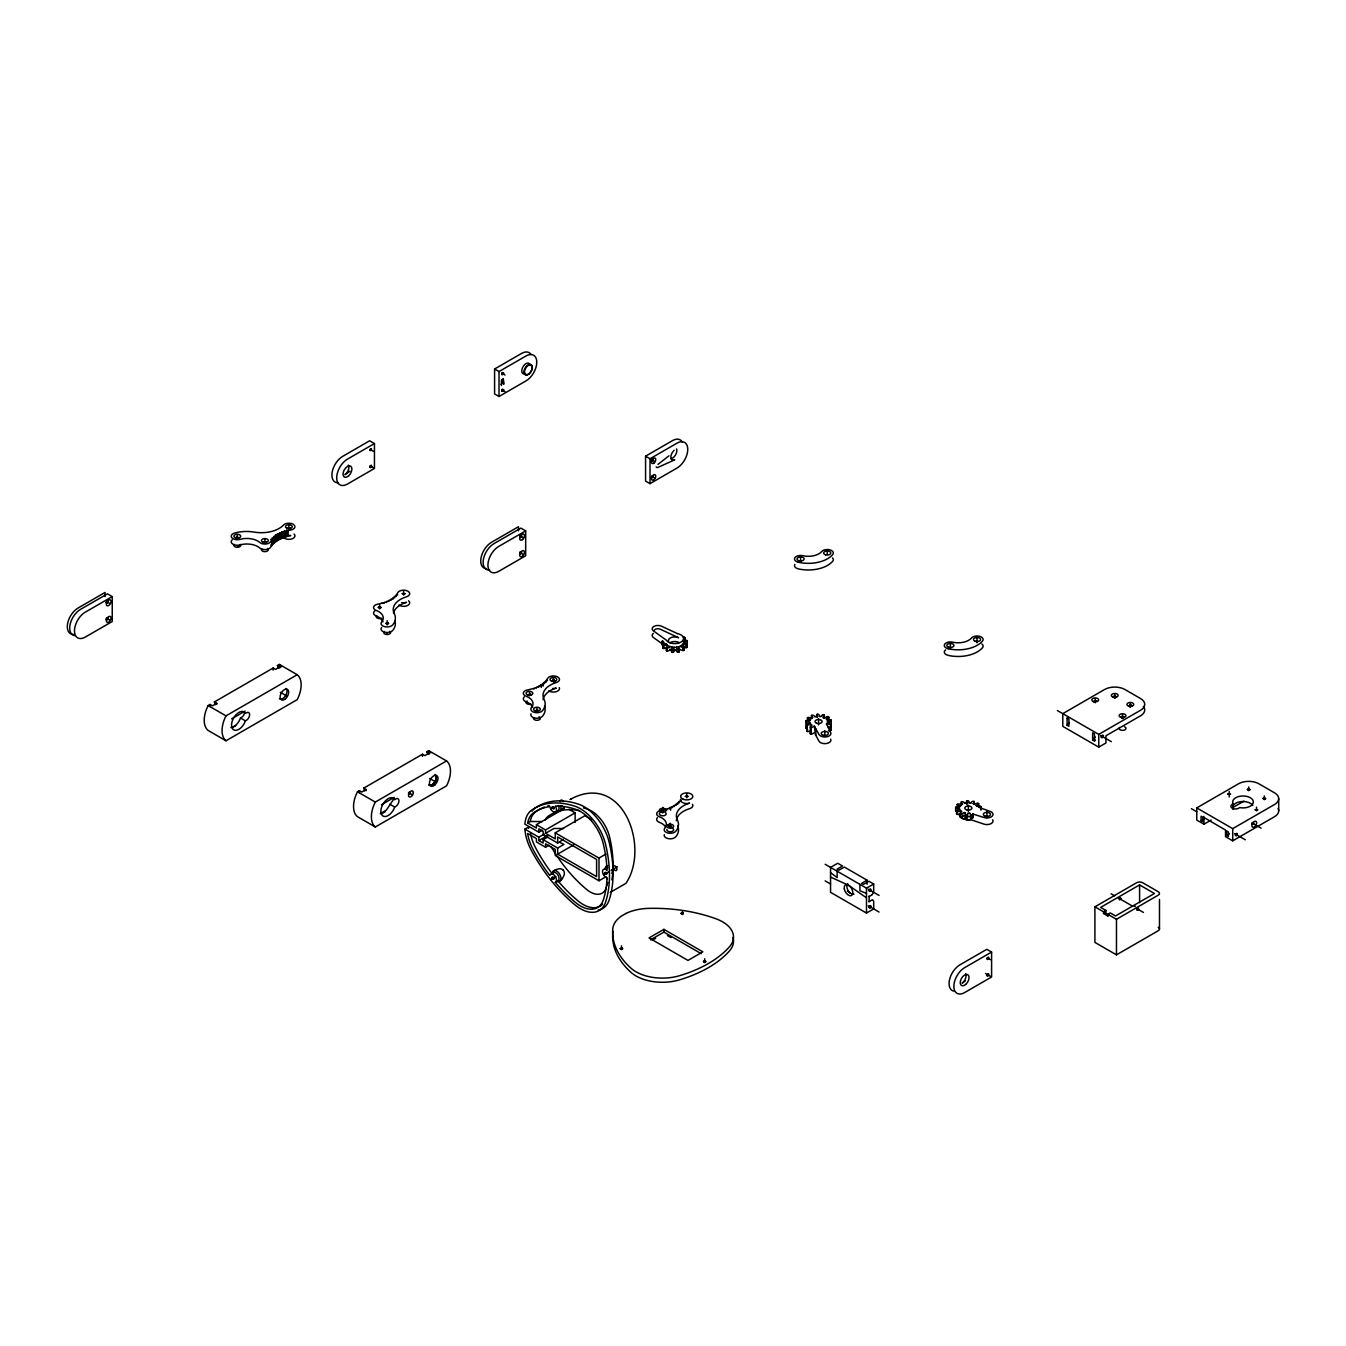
<?xml version="1.0" encoding="UTF-8"?>
<svg xmlns="http://www.w3.org/2000/svg" width="1346" height="1346" viewBox="0 0 1346 1346"><rect width="100%" height="100%" fill="white"/><g stroke="black" fill="none" stroke-linecap="round" stroke-linejoin="round"><path stroke-width="1.5" d="M284.275 531.334L284.275 531.788A31.799 18.356 0 0 0 283.266 532.158L281.836 531.788L281.97 532.696A31.799 18.356 0 0 0 281.011 533.117L279.531 532.797L279.531 538.333L281.011 538.652A31.799 18.356 0 0 1 281.97 538.215L281.836 537.323L283.266 537.693A31.799 18.356 0 0 1 284.275 537.323L284.275 536.869M387.143 624.864L387.143 620.674M501.419 384.805L501.419 384.754A3.567 2.053 60 0 1 501.082 384.249M501.419 379.993L501.419 385.478M613.053 871.518L613.053 866.841M662.77 811.672L662.77 807.482L662.77 812.967M670.258 827.588L670.258 823.399L670.258 827.05M1067.109 718.074L1068.909 719.101L1068.909 726.302L1067.109 725.258L1067.109 718.074L1068.337 717.368M816.551 715.399L816.786 716.425M535.439 710.537L538.333 710.335M814.969 716.745L814.162 715.836A5.064 2.928 0 0 0 812.732 715.214L812.446 715.113A12.703 7.336 0 0 0 811.537 715.433L811.52 715.635A5.064 2.928 0 0 0 811.823 716.661L812.866 717.485A8.9 5.132 0 0 0 811.739 718.242M964.762 803.226L964.073 802.384A5.064 2.928 0 0 0 962.525 801.694L962.239 801.593A12.703 7.336 0 0 0 961.33 801.93L961.33 802.115A5.064 2.928 0 0 0 961.616 803.141L962.659 803.966A8.9 5.132 0 0 0 961.549 804.74M551.894 681.026C551.254 682.742 553.643 678.216 554.939 680.958M1094.012 701.956L1094.483 700.643L1096.67 701.131M1122.093 718.041L1124.061 717.098L1121.958 718.007L1121.47 716.577L1123.994 716.913M290.265 527.851L287.354 528.12L290.029 528.793M674.279 647.325L674.11 648.335A4.56 2.625 0 0 1 673.555 648.923A6.629 3.836 0 0 1 672.933 649.361A12.703 7.336 0 0 1 671.873 649.243A6.629 3.836 0 0 1 671.57 648.705A4.56 2.625 0 0 1 671.418 648.049L671.873 647.056M674.279 650.37L674.161 651.296A4.56 2.625 0 0 1 673.555 651.969A6.629 3.836 0 0 1 672.933 652.406A12.703 7.336 0 0 1 671.873 652.288A6.629 3.836 0 0 1 671.57 651.75A4.56 2.625 0 0 1 671.418 651.094L671.873 650.101M967.942 813.27L967.757 814.28A4.862 2.81 0 0 1 967.219 814.868A6.629 3.836 0 0 1 966.596 815.306A12.703 7.336 0 0 1 965.536 815.188A6.629 3.836 0 0 1 965.217 814.65A4.862 2.81 0 0 1 965.065 813.994L965.536 813.001M967.942 816.315L967.824 817.241A4.862 2.81 0 0 1 967.219 817.914A6.629 3.836 0 0 1 966.596 818.351A12.703 7.336 0 0 1 965.536 818.233A6.629 3.836 0 0 1 965.217 817.695A4.862 2.81 0 0 1 965.065 817.039L965.536 816.046M266.272 542.438L263.395 541.866L266.39 541.782M287.388 528.069L289.962 528.827M622.357 948.021L620.153 948.779L622.828 948.711M681.059 913.513L683.078 914.119L681.059 913.379L683.28 912.84M706.061 961.566L703.941 960.842L704.85 960.724M602.554 904.159A33.902 19.567 60 0 1 577.989 900.878A112.458 64.928 60 0 1 557.883 880.822A4.745 2.742 60 0 0 557.395 874.227A4.745 2.742 60 0 0 552.415 874.025L552.886 871.501A12.097 11.761 -80.3 0 1 555.292 869.836L559.179 868.725A6.848 6.646 -72.9 0 1 560.609 868.809L561.332 868.978A4.728 4.593 -70 0 1 562.897 869.853M819.243 716.341L819.277 715.315A5.064 2.928 0 0 0 818.503 714.373L818.334 714.221A12.703 7.336 0 0 0 817.258 714.255L817.106 714.423A5.064 2.928 0 0 0 816.534 715.399M969.036 802.822L969.07 801.795A5.064 2.928 0 0 0 968.296 800.853L968.127 800.702A12.703 7.336 0 0 0 967.051 800.735L966.899 800.904M284.275 536.415L285.638 536.869A31.799 18.356 0 0 1 286.698 536.549L286.833 530.122L288.128 530.644A31.799 18.356 0 0 1 290.786 530.038A6.107 3.516 0 0 0 293.512 524.435A6.107 3.516 0 0 0 283.468 525.058A25.002 14.436 0 0 1 254.276 532.107A27.122 15.647 0 0 0 234.641 533.05A6.107 3.516 0 0 0 231.849 537.761A6.107 3.516 0 0 0 240.009 539.376A15.546 8.985 0 0 1 259.812 542.488A6.107 3.516 0 0 0 265.7 544.036A6.107 3.516 0 0 0 270.681 541.647A31.799 18.356 0 0 1 271.707 540.116L270.798 539.376L272.363 539.292A31.799 18.356 0 0 1 272.918 538.686L272.128 537.895L273.709 537.895A31.799 18.356 0 0 1 274.348 537.306L273.692 536.482L275.257 536.566A31.799 18.356 0 0 1 275.997 536.011L275.442 535.153L277.007 535.321A31.799 18.356 0 0 1 277.814 534.799L277.411 533.925L278.925 534.16A31.799 18.356 0 0 1 279.817 533.689L279.531 532.797M286.698 536.549L286.833 530.122M530.963 695.007L528.002 694.738L531.014 694.553M393.991 798.7L386.369 810.09L380.195 813.691M813.994 732.712L813.001 733.57A4.862 2.81 0 0 1 812.059 733.94A6.629 3.836 0 0 1 811.15 734.159A12.703 7.336 0 0 1 810.309 733.772L810.342 733.587A5.064 2.928 0 0 1 810.847 732.594L810.931 732.51M959.58 813.808L959.681 815.811A8.749 5.048 0 0 0 960.018 816.45L961.397 817.88A9.271 5.35 0 0 0 961.784 818.149L961.852 818.183M1203.812 816.366L1203.93 817.476L1225.533 830.045L1225.533 836.674L1232.717 840.829L1274.477 816.719A14.402 8.312 0 0 0 1278.077 808.424M263.412 541.866L266.357 541.715M959.664 813.59L959.597 813.792A8.9 5.132 0 0 0 970.651 819.647L983.842 824.089A6.107 3.516 0 0 0 990.841 823.735A6.107 3.516 0 0 0 992.625 819.798M235.903 537.458L238.881 537.71L235.954 537.39M287.388 528.053L290.198 527.783M967.337 819.781L970.651 819.647L970.651 816.046A8.9 5.132 0 0 1 969.658 816.164L970.247 817.241A4.862 2.81 0 0 0 970.92 817.779A6.629 3.836 0 0 0 971.627 818.166A12.703 7.336 0 0 0 972.653 817.981L972.721 814.801A6.293 3.634 0 0 0 972.855 814.347A5.451 3.146 0 0 0 972.889 814.044L983.842 817.443A6.107 3.516 0 0 0 992.17 816.198A6.107 3.516 0 0 0 990.067 811.386L979.585 807.583A5.771 3.331 0 0 0 980.763 807.112L980.948 807.028A12.703 7.336 0 0 0 980.746 806.405A6.629 3.836 0 0 0 979.821 806.22A4.862 2.81 0 0 0 978.677 806.136L976.96 806.405M972.653 817.981L972.721 817.846A6.293 3.634 0 0 0 972.855 817.392A5.451 3.146 0 0 0 972.889 817.089L972.855 813.741M824.627 717.805A8.9 5.132 0 0 0 823.416 717.25L824.223 716.223M821.127 716.526L821.716 715.567A4.862 2.81 0 0 1 822.49 715.079A6.629 3.836 0 0 1 823.281 714.743A12.703 7.336 0 0 1 824.257 714.995L824.307 715.18A5.064 2.928 0 0 1 824.223 716.223L824.173 716.308M970.92 803.024L971.526 802.048A4.862 2.81 0 0 1 972.3 801.56A6.629 3.836 0 0 1 973.074 801.223A12.703 7.336 0 0 1 974.067 801.476L974.1 801.661A5.064 2.928 0 0 1 974.016 802.704L973.158 803.596M657.992 464.37L668.945 455.823M684.357 637.331A12.703 7.336 0 0 1 685.03 637.819L684.643 638.341A4.56 2.625 0 0 1 684.004 638.879L683.633 639.081M685.03 637.819L684.643 641.386M826.394 718.915L827.756 718.411A5.064 2.928 0 0 0 828.766 717.452L828.884 717.267A12.703 7.336 0 0 0 828.227 716.779M974.672 804.285L975.968 803.596A4.862 2.81 0 0 1 977.045 803.36A6.629 3.836 0 0 1 978.02 803.276A12.703 7.336 0 0 1 978.677 803.764L978.576 803.932A5.064 2.928 0 0 1 977.667 804.841L976.187 805.396M978.576 806.977L978.677 803.764M520.212 535.54C522.887 533.453 521.171 539.998 520.38 535.355M520.212 552.146L521.592 552.129L520.566 554.03L521.592 552.129L520.263 552.079M1252.403 822.675C1254.522 822.288 1254.068 824.358 1252.47 822.591M1067.109 725.258L1069.313 722.886M1095.358 740.048L1094.433 741.04L1092.632 739.997L1095.392 737.019M966.899 803.949L967.051 800.735M503.269 378.916L503.69 384.148L503.269 378.916A3.567 2.053 60 0 0 503.202 383.711M670.123 646.602L669.147 647.46A4.56 2.625 0 0 1 668.188 647.83L667.28 648.049A12.703 7.336 0 0 1 666.438 647.678A6.629 3.836 0 0 1 666.59 647.106A4.56 2.625 0 0 1 666.993 646.484L668.188 645.727A8.9 5.132 0 0 0 670.358 646.568M670.123 649.647L669.265 650.438A4.56 2.625 0 0 1 668.188 650.875L667.28 651.094A12.703 7.336 0 0 1 666.438 650.724L666.438 647.678M813.994 726.066L813.135 726.857A5.064 2.928 0 0 1 811.453 727.446L811.15 727.513A12.703 7.336 0 0 1 810.309 727.126A6.629 3.836 0 0 1 810.46 726.571A4.862 2.81 0 0 1 810.847 725.948L812.059 725.191A8.9 5.132 0 0 1 811.1 724.35M963.786 812.563L962.811 813.405A5.064 2.928 0 0 1 961.246 813.926L960.943 813.994A12.703 7.336 0 0 1 960.102 813.623A6.629 3.836 0 0 1 960.253 813.051A4.862 2.81 0 0 1 960.64 812.429L961.852 811.688A8.9 5.132 0 0 1 960.909 810.847M963.786 815.592L962.811 816.45A5.064 2.928 0 0 1 961.246 816.972L960.943 817.039A12.703 7.336 0 0 1 960.102 816.669L960.102 813.623M810.881 730.962L809.316 731.467A4.862 2.81 0 0 1 808.189 731.534A6.629 3.836 0 0 1 807.196 731.484A12.703 7.336 0 0 1 806.759 730.928L806.944 730.76A5.064 2.928 0 0 1 807.802 730.188M1134.442 906.464L1135.385 906.228M552.197 680.42L554.468 680.319M667.465 825.064L668.339 824.56A3.382 1.952 0 0 1 673.589 825.771A3.382 1.952 0 0 1 669.585 828.093A3.382 1.952 0 0 1 667.465 825.064L668.339 824.56M530.761 695.226L528.557 695.512M349.926 471.167L344.963 474.667A6.276 3.617 -60 0 0 348.311 465.06M965.435 980.864L962.121 983.186A6.276 3.617 -60 0 0 965.604 973.781M681.379 912.941L682.759 912.689M571.007 798.969C623.047 771.409 650.101 847.526 625.974 883.312L610.293 892.364M569.997 799.574L571.343 798.767M824.879 717.805L826.175 717.098A4.862 2.81 0 0 1 827.252 716.88M494.588 369.006L499.013 371.563L525.983 356A15.26 8.799 -60 0 1 536.768 362.225A15.26 8.799 -60 0 1 525.983 380.901L499.013 396.481L494.588 393.924L494.588 369.006L521.541 353.443A15.26 8.799 -60 0 1 528.019 352.198L528.372 352.316A15.26 8.799 -60 0 1 531.098 354.587M374.44 443.557L347.487 459.121A15.26 8.799 -60 0 0 336.702 477.813A15.26 8.799 -60 0 0 347.487 484.038L374.44 468.458L374.44 443.557L369.645 440.781L342.692 456.361A15.26 8.799 -60 0 0 332.126 472.412A15.26 8.799 -60 0 0 338.452 482.709M112.24 596.598L85.269 612.161A15.26 8.799 -60 0 0 74.484 630.853A15.26 8.799 -60 0 0 85.269 637.079L112.24 621.515L112.24 596.598L107.444 593.838L80.474 609.402A15.26 8.799 -60 0 0 70.127 624.376A15.26 8.799 -60 0 0 74.72 635.699M278.656 668.289L277.461 665.53L279.379 664.419L297.23 674.733A23.723 13.696 -60 0 1 297.23 699.634L225.993 740.771L208.142 730.457A23.723 13.696 -60 0 1 208.142 705.556L210.06 704.446L212.449 705.826L216.773 703.335L216.773 704.379M215.562 704.715L214.367 701.956L273.154 668.02L275.543 669.399L279.867 666.909L279.867 667.952M645.575 456.176L650.017 458.75L676.971 443.171A15.26 8.799 -60 0 1 687.756 449.396A15.26 8.799 -60 0 1 676.971 468.088L650.017 483.651L645.575 481.094L645.575 456.176L672.546 440.613A15.26 8.799 -60 0 1 681.413 440.865M525.68 530.879L498.71 546.442A15.26 8.799 -60 0 0 487.925 565.118A15.26 8.799 -60 0 0 498.71 571.343L525.68 555.78L525.68 530.879L520.885 528.103L493.915 543.666A15.26 8.799 -60 0 0 483.618 558.371A15.26 8.799 -60 0 0 487.79 569.913M208.142 705.556L225.993 715.853L297.23 674.733M231.579 718.865L245.123 711.041M245.409 713.38L246.402 712.808A4.576 2.642 -60 0 1 249.633 714.676A4.576 2.642 -60 0 1 246.402 720.278L245.409 720.85A10.331 5.973 -60 0 1 234.271 730.121A10.331 5.973 -60 0 1 234.271 716.947A10.331 5.973 -60 0 1 245.409 713.38L242.129 711.479M230.889 727.496A10.331 5.973 -60 0 0 240.497 718.007L241.489 717.435A4.576 2.642 -60 0 0 244.619 712.825M232.656 727.378L235.735 725.595M427.978 754.5L426.783 751.741L428.701 750.631L446.552 760.944A23.723 13.696 -60 0 1 446.552 785.845L375.315 826.982L357.464 816.669A23.723 13.696 -60 0 1 357.464 791.768L359.382 790.657L361.771 792.037L366.078 789.547L366.078 790.59M364.884 790.926L363.689 788.167L422.459 754.231L424.865 755.611L429.172 753.121L429.172 754.164M357.464 791.768L375.315 802.065L446.552 760.944M381.456 804.757L394.243 797.37M394.715 799.574L395.707 799.002A4.576 2.642 -60 0 1 398.954 800.87A4.576 2.642 -60 0 1 395.707 806.473L394.715 807.062A10.331 5.973 -60 0 1 383.593 816.332A10.331 5.973 -60 0 1 383.593 803.158A10.331 5.973 -60 0 1 394.715 799.574L391.45 797.69M381.978 813.59L385.04 811.806M550.716 809.148L554.081 807.213M562.561 809.585L536.431 824.661L536.431 828.059L527.649 822.978L530.24 821.481A33.902 19.567 60 0 1 536.045 811.47A112.458 64.928 60 0 1 544.507 807.062M542.354 830.179L538.837 832.198L524.89 824.156A37.284 21.519 60 0 1 531.67 810.09A115.84 66.879 60 0 1 574.877 806.22A37.284 21.519 60 0 1 605.582 844.43A115.84 66.879 60 0 1 605.582 902.056A37.284 21.519 60 0 1 574.877 904.798A115.84 66.879 60 0 1 531.67 851.025A37.284 21.519 60 0 1 524.89 829.136L528.49 827.067A37.284 21.519 60 0 0 528.608 828.379M536.431 824.661L545.551 829.927L575.146 812.833L575.146 822.44M524.89 829.136L538.837 837.195L544.12 834.133M545.551 829.927L545.551 833.309L553.929 828.463L563.638 828.547M538.837 837.195L538.837 840.577L547.637 835.496M538.837 840.577L543.145 843.067L543.145 839.685L547.872 836.96M545.551 833.309L555.242 838.911L555.242 832.821L584.854 815.743L591.853 819.781M527.649 822.978A33.902 19.567 60 0 1 533.437 812.967A112.458 64.928 60 0 1 549.824 806.557A4.745 2.742 60 0 0 554.804 812.092A4.745 2.742 60 0 0 555.292 806.069A112.458 64.928 60 0 1 575.381 809.215A33.902 19.567 60 0 1 603.311 843.959A112.458 64.928 60 0 1 607.029 870.425A4.745 2.742 60 0 0 602.537 871.468A4.745 2.742 60 0 0 607.029 877.71A112.458 64.928 60 0 1 603.311 899.885A33.902 19.567 60 0 1 575.381 902.375A112.458 64.928 60 0 1 555.292 882.337A4.745 2.742 60 0 0 554.804 875.741A4.745 2.742 60 0 0 549.824 875.523A112.458 64.928 60 0 1 533.437 850.201A33.902 19.567 60 0 1 527.649 833.494L536.431 838.575L536.431 841.957L545.551 847.223L549.033 845.204M538.837 832.198L538.837 828.816L543.145 831.306L543.145 834.705L557.648 843.067L563.335 839.433M543.145 839.685L557.648 848.047L563.94 844.413L559.869 842.411M557.648 848.047L557.648 854.138L573.968 844.716M550.716 879.51L555.763 876.599M555.292 882.337L560.357 880.806A12.097 11.576 -70.9 0 0 562.392 878.669L564.176 874.934A6.848 6.612 -71.5 0 0 564.361 873.47L564.327 872.713A4.728 4.576 -70.4 0 0 563.789 870.963L562.897 869.853M555.242 832.821L598.987 858.075L605.952 854.054M603.496 874.799L608.527 871.888M611.151 870.374L617.393 866.774M545.551 847.223L545.551 843.824L555.242 849.427L555.242 855.518L598.987 880.772L605.952 876.751M663.898 929.346L649.041 937.926L687.991 960.421L702.848 951.841L663.898 929.346L663.898 932.122L701.232 953.675M650.539 939.845L663.898 932.122M652.356 940.181L655.653 938.28M1057.401 710.553L1098.757 734.394L1140.516 710.284A14.402 8.312 0 0 0 1140.516 698.524L1124.936 689.522A14.402 8.312 0 0 0 1104.561 689.522L1062.802 713.632L1062.802 726.369L1098.757 747.131L1105.941 742.975L1105.941 735.774L1140.516 715.82A14.402 8.312 0 0 0 1143.36 706.381M867.093 884.255L867.093 880.2L861.575 883.38L863.375 884.423L868.893 881.243L873.689 884.002L873.689 891.086A3.718 2.137 -60 0 1 873.403 892.465A3.752 2.17 -60 0 1 872.831 893.677A3.718 2.137 -60 0 1 872.208 894.535M825.148 864.283L866.488 888.158L873.689 884.002M868.776 901.618A3.567 2.053 60 0 0 869.129 901.635L869.129 896.537L871.4 895.208A3.315 1.901 -60 0 0 872.006 894.72M869.129 901.635L871.4 900.339A3.315 1.901 -60 0 1 872.006 900.121M867.093 880.2L844.329 867.06L838.81 870.239L837.01 869.196L842.529 866.016L837.734 863.24L830.549 867.396L830.549 892.314L866.488 913.059L873.689 908.92L873.689 901.82A3.718 2.137 -60 0 0 873.403 900.777A3.752 2.17 -60 0 0 872.831 900.222A3.718 2.137 -60 0 0 872.208 900.087M1196.762 807.903L1238.522 783.793A14.402 8.312 0 0 1 1258.897 783.793L1274.477 792.777A14.402 8.312 0 0 1 1274.477 804.538L1232.717 828.648L1196.762 807.903L1196.762 820.067L1203.963 824.223L1211.215 820.034M1201.086 820.623L1202.87 821.666L1202.87 817.241L1201.086 816.198L1201.086 820.623L1203.829 819.041M1233.222 803.865L1232.229 804.437A4.576 2.642 0 0 0 1232.229 808.189A4.576 2.642 0 0 0 1238.707 808.189L1239.7 807.6A10.331 5.973 0 0 0 1253.294 802.603A10.331 5.973 0 0 0 1241.887 796.024A10.331 5.973 0 0 0 1233.222 803.865L1233.222 809.4A10.331 5.973 0 0 1 1239.616 801.846A10.331 5.973 0 0 1 1252.756 805.48M1233.003 807.449L1243.906 801.156M991.598 952.076L964.645 967.656A15.26 8.799 -60 0 0 953.86 986.332A15.26 8.799 -60 0 0 964.645 992.557L991.598 976.994L991.598 952.076L986.803 949.317L959.849 964.88A15.26 8.799 -60 0 0 949.553 979.585A15.26 8.799 -60 0 0 953.725 991.127M1094.904 906.834L1136.663 882.724A4.24 2.44 0 0 1 1142.653 882.724L1158.233 891.725A4.24 2.44 0 0 1 1158.233 895.174L1116.473 919.284L1107.842 914.304L1107.842 915.97L1108.919 915.347L1104.595 912.857L1103.535 913.48L1103.535 911.814L1094.904 906.834L1094.904 942.402L1116.473 954.852L1158.233 930.742A4.24 2.44 0 0 0 1158.233 927.276M1107.842 914.304L1110.231 912.925L1115.514 915.97L1154.447 893.492L1139.591 884.911L1100.641 907.389L1105.924 910.434L1105.924 914.388M1226.61 835.361L1228.41 836.404L1228.41 831.979L1226.61 830.936L1226.61 835.361L1229.369 833.78M1103.535 911.814L1105.924 910.434M827.167 719.925L828.884 719.656A4.862 2.81 0 0 1 830.028 719.74A6.629 3.836 0 0 1 830.953 719.925A12.703 7.336 0 0 1 831.155 720.531L830.903 727.311A5.064 2.928 0 0 1 829.826 727.732M265.936 542.707L263.951 542.758M622.424 949.182L620.136 948.543M705.489 962.138L703.739 962.037L705.254 962.205M679.074 649.613L681.328 650.084A4.56 2.625 0 0 0 682.355 650.387A6.629 3.836 0 0 0 683.297 650.539A12.703 7.336 0 0 0 684.054 650.101L684.054 647.056A6.629 3.836 0 0 0 683.785 646.517A4.56 2.625 0 0 0 683.263 645.912L681.917 645.256M238.091 538.501C240.816 537.39 233.952 539.208 238.04 538.518M554.148 681.732L554.905 681.11L554.014 681.749M667.01 644.869L665.462 645.357A4.56 2.625 0 0 1 664.318 645.424L663.342 645.39A12.703 7.336 0 0 1 662.888 644.818A6.629 3.836 0 0 1 663.477 644.364A4.56 2.625 0 0 1 664.335 643.91L666.22 643.657A8.9 5.132 0 0 0 667.246 644.902M667.01 647.914L665.462 648.402A4.56 2.625 0 0 1 664.318 648.469L663.342 648.436A12.703 7.336 0 0 1 662.888 647.863L662.888 644.818M810.881 724.333L809.316 724.821A5.064 2.928 0 0 1 807.533 724.855L807.196 724.838A12.703 7.336 0 0 1 806.759 724.283A6.629 3.836 0 0 1 807.348 723.828A4.862 2.81 0 0 1 808.189 723.374L809.871 723.038M960.674 810.814L959.109 811.302A5.064 2.928 0 0 1 957.326 811.335L956.989 811.335A12.703 7.336 0 0 1 956.552 810.763A6.629 3.836 0 0 1 957.141 810.309A4.862 2.81 0 0 1 957.999 809.855L959.664 809.518M960.674 813.859L959.109 814.347A5.064 2.928 0 0 1 957.326 814.38L956.989 814.38A12.703 7.336 0 0 1 956.552 813.808L956.552 810.763M662.047 641.335L662.215 641.285A6.208 3.584 0 0 1 662.72 641.15L664.049 642.53A4.56 2.625 0 0 1 662.821 642.261L661.98 641.958A12.703 7.336 0 0 1 662.047 641.335L662.821 645.306M809.518 721.944L807.751 721.961A5.064 2.928 0 0 1 806.136 721.523L805.85 721.422A12.703 7.336 0 0 1 805.918 720.8L806.204 720.716A5.064 2.928 0 0 1 807.92 720.379L809.669 720.531M959.311 808.424L957.544 808.441A5.064 2.928 0 0 1 955.929 808.004L955.643 807.903A12.703 7.336 0 0 1 955.71 807.28L955.997 807.196A5.064 2.928 0 0 1 957.713 806.86L959.462 807.011M955.997 810.242L955.71 810.326A12.703 7.336 0 0 0 955.643 810.948L955.912 811.049A5.064 2.928 0 0 0 957.544 811.503L957.713 811.52M286.833 535.641L290.786 535.573L287.724 535.691A4.576 2.642 0 0 1 286.917 535.573L286.715 535.54A6.107 3.516 0 0 1 285.958 535.338M1114.505 696.05L1113.596 696.353L1116.271 696.824M1130.068 705.052C1127.696 704.9 1134.796 705.977 1130.236 705.035M685.518 641.756L683.751 641.857M683.314 640.46L685.013 640.191A4.56 2.625 0 0 1 686.157 640.292A6.629 3.836 0 0 1 687.083 640.46A12.703 7.336 0 0 1 687.284 641.066L687.284 644.111A6.629 3.836 0 0 1 686.527 644.482A4.56 2.625 0 0 1 685.821 644.717M830.953 719.925L830.852 730.087A12.703 7.336 0 0 1 830.532 730.676L830.213 730.727A5.064 2.928 0 0 1 828.413 730.794M529.567 695.68L529.516 691.962M676.365 650.185L673.69 650.236M237.451 538.619L237.35 534.934M1129.883 706.751L1131.784 706.179L1129.395 706.616M1095.038 700.559L1095.947 700.643M1122.362 716.324L1123.271 716.425M271.589 544.861L272.363 544.827A31.799 18.356 0 0 1 272.918 544.221L272.918 538.686M675.423 650.253L675.625 650.236A8.9 5.132 0 0 1 674.464 650.269M1114.303 697.75L1115.733 697.581L1113.815 697.615M1130.337 706.785L1130.337 703.1M827.622 721.321L829.372 721.204A4.862 2.81 0 0 0 830.381 720.901A6.629 3.836 0 0 0 831.155 720.531M807.415 721.338L807.415 718.024A12.703 7.336 0 0 1 807.97 717.502L808.307 717.485A5.064 2.928 0 0 1 810.073 717.654L811.503 718.259M272.918 543.431L273.709 543.431A31.799 18.356 0 0 1 274.348 542.842L274.348 537.306M621.364 947.836L622.256 947.971M1114.623 697.817L1114.757 694.115M530.24 821.481L541.967 821.565M1114.825 696.033L1116.019 696.42M273.692 542.017L275.257 542.101A31.799 18.356 0 0 1 275.997 541.546L275.997 536.011M543.044 683.415L544.608 683.499L543.952 682.674A31.799 18.356 0 0 0 544.592 682.086L546.173 682.086L545.382 681.295A31.766 18.339 0 0 0 545.938 680.689L547.502 680.605L546.594 679.865A31.799 18.356 0 0 0 547.62 678.334A6.107 3.516 0 0 1 557.345 676.752A6.107 3.516 0 0 1 556.268 682.557A25.002 14.436 0 0 0 544.053 699.398A27.122 15.647 0 0 1 542.421 710.738A6.107 3.516 0 0 1 534.261 712.354A6.107 3.516 0 0 1 531.451 707.643A15.546 8.985 0 0 0 526.067 696.219A6.107 3.516 0 0 1 523.392 692.82A6.107 3.516 0 0 1 527.514 689.943A31.799 18.356 0 0 0 530.173 689.337L531.603 688.967A31.799 18.356 0 0 0 532.663 688.647L534.042 689.102L534.042 688.193A31.799 18.356 0 0 0 535.052 687.806L536.482 688.193L536.331 687.284A31.799 18.356 0 0 0 537.29 686.864L538.77 687.183L538.501 686.292A31.799 18.356 0 0 0 539.376 685.821L540.907 686.056L540.486 685.181A31.799 18.356 0 0 0 541.294 684.66L542.859 684.828L542.32 683.97A31.799 18.356 0 0 0 543.044 683.415L543.044 686.191M967.303 819.781L961.868 818.2M386.857 633.343L386.605 633.293M683.633 642.951L685.366 643.186A4.56 2.625 0 0 1 686.292 643.573A6.629 3.836 0 0 1 686.982 643.977L686.982 647.022A12.703 7.336 0 0 1 686.662 647.611A6.629 3.836 0 0 1 685.703 647.729A4.56 2.625 0 0 1 684.542 647.729L682.91 647.359M827.504 722.415L829.22 722.651A4.862 2.81 0 0 1 830.162 723.021A6.629 3.836 0 0 1 830.835 723.441A12.703 7.336 0 0 1 830.532 724.03L830.532 730.676M275.442 535.153L275.442 540.688L277.007 540.856A31.799 18.356 0 0 1 277.814 540.335L277.814 534.799M830.667 739.122A6.107 3.516 0 0 1 826.579 743.497A6.107 3.516 0 0 1 818.991 741.175L815.861 735.37L815.743 728.708L818.991 734.529A6.107 3.516 0 0 0 826.579 736.851A6.107 3.516 0 0 0 830.667 732.476L827.689 726.655M815.827 735.353L815.659 735.219A5.805 3.348 0 0 1 815.306 734.445L814.448 726.1L815.306 727.799A5.805 3.348 0 0 0 815.659 728.59L815.743 728.708M277.411 533.925L277.411 539.46L278.925 539.696A31.799 18.356 0 0 1 279.817 539.224L279.817 533.689M672.495 650.118L670.358 649.613M664.941 809.535A31.799 18.356 0 0 0 666.001 809.215L667.364 809.669L667.364 808.761A31.799 18.356 0 0 0 668.373 808.391L669.803 808.778L669.669 807.869A31.799 18.356 0 0 0 670.611 807.449L672.091 807.751L671.822 806.86A31.799 18.356 0 0 0 672.697 806.389L674.228 806.624L673.824 805.749A31.799 18.356 0 0 0 674.632 805.245L676.18 805.396L675.642 804.538A31.799 18.356 0 0 0 676.365 803.983L677.947 804.067L677.274 803.242A31.799 18.356 0 0 0 677.913 802.653L679.494 802.653L678.704 801.88A31.799 18.356 0 0 0 679.259 801.257L680.84 801.173C680.05 798.7 680.639 798.901 681.177 801.476A6.107 3.516 0 0 0 688.058 803.444L689.606 803.125L687.453 803.865A25.002 14.436 0 0 0 677.375 819.966A27.122 15.647 0 0 1 675.742 831.306A6.107 3.516 0 0 1 667.582 832.938A6.107 3.516 0 0 1 664.789 828.211A15.546 8.985 0 0 0 659.405 816.786A6.107 3.516 0 0 1 656.68 813.623A6.107 3.516 0 0 1 660.078 810.696M810.242 719.471L808.66 719.016A5.064 2.928 0 0 1 807.583 718.192L807.415 718.024M960.035 805.968L958.453 805.497A5.064 2.928 0 0 1 957.376 804.672L957.208 804.504A12.703 7.336 0 0 1 957.763 803.983L958.1 803.983A5.064 2.928 0 0 1 959.866 804.151L961.313 804.74M682.91 644.313L684.542 644.684A4.56 2.625 0 0 0 685.703 644.684A6.629 3.836 0 0 0 686.662 644.566A12.703 7.336 0 0 0 686.982 643.977M826.764 723.778L828.413 724.148A4.862 2.81 0 0 0 829.557 724.148A6.629 3.836 0 0 0 830.532 724.03M286.698 531.014A31.799 18.356 0 0 0 285.638 531.334L284.275 530.879L284.275 537.323M501.789 373.179L505.002 375.029M651.599 459.659L654.795 461.51M501.789 389.785L505.002 391.636M651.599 476.265L654.795 478.116M1100.54 735.454L1111.325 741.68M1252.251 823.062L1261.118 828.177M1191.378 808.66L1196.762 811.773M1234.518 833.561L1245.302 839.786M369.982 449.278L373.246 451.162M519.775 535.775L523.039 537.66M369.982 465.884L373.246 467.769M519.775 552.382L523.039 554.249M1111.089 893.761L1114.673 895.83M1118.274 897.917L1132.659 906.211M1136.243 908.298L1143.444 912.437M1103.535 913.48L1107.842 915.97M868.288 889.201L879.073 895.427M987.14 957.814L990.404 959.698M830.549 872.662L837.128 877.575L837.128 871.198M825.148 880.89L830.549 884.002M868.288 905.791L879.073 912.033M985.524 973.478L990.404 976.304M569.072 809.333L575.146 812.833M277.461 665.53L279.867 666.909M426.783 751.741L429.172 753.121M280.305 692.248L286.782 695.983M429.626 778.459L436.104 782.194M557.648 854.138L596.598 876.633L596.598 859.471L557.648 836.976L557.648 843.067M106.351 601.494L109.598 603.378M667.448 935.554L670.981 937.59M106.351 618.1L109.598 619.984M408.511 792.558L411.893 794.51M214.367 701.956L216.773 703.335M363.689 788.167L366.078 789.547M240.497 718.007L245.409 720.85M389.802 804.218L394.715 807.062M866.488 893.408L859.909 890.716L859.909 884.356M530.694 694.183L528.002 694.822M683.061 648.822L683.263 648.957A4.56 2.625 0 0 1 683.785 649.563A6.629 3.836 0 0 1 684.054 650.101M847.374 891.069L850.689 893.391A6.107 3.516 60 0 1 847.189 888.377A6.107 3.516 60 0 1 847.728 883.699M663.107 644.465L653.433 637.533A5.754 3.331 0 0 1 653.399 633.394M680.184 646.265L681.328 647.039A4.56 2.625 0 0 0 682.355 647.342A6.629 3.836 0 0 0 683.297 647.493A12.703 7.336 0 0 0 684.054 647.056M270.798 544.911L271.707 545.652A31.799 18.356 0 0 0 270.681 547.183A6.107 3.516 0 0 1 262.655 549.353L261.915 549.151A6.107 3.516 0 0 1 259.812 548.024A15.546 8.985 0 0 0 240.009 544.911A6.107 3.516 0 0 1 232.774 544.087A6.107 3.516 0 0 1 232.185 539.847M564.176 807.667L562.392 806.288A12.097 2.793 16.2 0 0 560.946 805.48M957.208 804.504L957.359 807.718A5.064 2.928 0 0 0 957.999 808.273M678.535 646.837L679.192 647.779A4.56 2.625 0 0 1 679.175 648.436A6.629 3.836 0 0 1 678.99 648.991L678.99 652.036A12.703 7.336 0 0 1 677.963 652.221A6.629 3.836 0 0 1 677.257 651.834A4.56 2.625 0 0 1 676.584 651.296L676.197 650.303M275.442 540.688L275.997 541.546M679.091 650.555L679.192 650.825A4.56 2.625 0 0 1 679.175 651.481A6.629 3.836 0 0 1 678.99 652.036M826.36 724.03L827.083 725.343A4.055 2.339 0 0 1 827.454 725.713L827.571 725.864A6.225 3.584 0 0 1 827.857 726.352L827.925 726.52M277.411 539.46L277.814 540.335M966.596 802.906L966.344 801.896A5.064 2.928 0 0 1 966.916 800.904M279.531 538.333L279.817 539.224M969.86 813.203L970.247 814.195A4.862 2.81 0 0 0 970.92 814.734A6.629 3.836 0 0 0 971.627 815.121A12.703 7.336 0 0 0 972.653 814.953M676.197 647.258L676.584 648.25A4.56 2.625 0 0 0 677.257 648.789A6.629 3.836 0 0 0 677.963 649.176A12.703 7.336 0 0 0 678.99 648.991M613.053 867.194L613.053 872.359L613.069 870.828M1278.7 798.666L1278.7 810.83M1264.298 795.89L1264.298 799.591M1256.508 807.163L1256.508 810.898M1248.718 786.905L1248.718 790.59M1232.717 828.648L1232.717 840.829M1229.201 791.398L1229.201 797M1203.963 817.577L1203.963 824.223M1159.478 899.38L1159.478 929.009M1139.591 884.911L1139.591 902.661M1122.547 714.39L1122.547 718.596M1116.473 919.284L1116.473 954.852M1098.757 734.394L1098.757 747.131M1095.223 698.608L1095.223 702.814M1094.433 741.04L1094.433 733.839L1092.632 732.813L1092.632 739.997M986.921 811.621L986.921 817.712M980.948 807.028L980.948 810.056M980.746 806.405L980.746 809.451M978.02 803.276L978.02 806.321A12.703 7.336 0 0 1 978.677 806.809M977.028 636.742L977.028 642.833M974.067 801.476L974.067 804.521M971.627 815.121L971.627 818.166M968.363 805.261L968.363 811.352M966.596 815.306L966.596 818.351M965.536 815.188L965.536 818.233M961.33 801.93L961.33 805.16A5.064 2.928 0 0 0 961.364 805.531M960.943 813.994L960.943 817.039M956.989 811.335L956.989 814.38M955.71 807.28L955.643 810.948M950.377 642.681L950.377 648.772M866.488 888.158L866.488 913.059M828.884 717.267L828.884 720.598M827.235 550.262L827.235 554.316M824.812 730.71L824.812 734.765M824.257 714.995L824.257 718.31M823.281 714.743L823.281 718.057M818.553 718.781L818.553 724.871M817.258 714.255L817.258 717.569M811.537 715.433L811.537 718.764M811.15 727.513L811.15 734.159M810.309 727.126L810.309 733.772M807.97 717.502L807.97 720.817M807.196 724.838L807.196 731.484M806.759 724.283L806.759 730.928M805.918 720.8L805.85 728.068A6.629 3.836 0 0 0 806.675 728.371M800.584 556.201L800.584 562.275M704.715 958.722L704.715 962.609M686.662 644.566L686.662 647.611M686.746 793.652L686.746 797.841M683.297 647.493L683.297 650.539M682.405 910.67L682.405 914.557M677.963 649.176L677.963 652.221M672.933 649.361L672.933 652.406M671.873 649.243L671.873 652.288M670.611 807.449L670.611 810.208M667.28 648.049L667.28 651.094M663.342 645.39L663.342 648.436M662.72 641.15L662.72 644.196A6.208 3.584 0 0 0 662.215 644.33L662.047 644.381A12.703 7.336 0 0 0 661.98 645.003M650.017 458.75L650.017 483.651M621.482 945.851L621.482 949.721M598.987 858.075L598.987 880.772M553.408 678.165L553.408 681.934M541.294 684.66L541.294 687.436M536.936 707.912L536.936 711.681M518.479 530.879L518.479 526.723L491.526 542.287A15.26 8.799 -60 0 0 481.363 556.42A15.26 8.799 -60 0 0 484.695 568.332L485.048 568.433A15.26 8.799 -60 0 0 486.512 568.668M499.013 371.563L499.013 396.481M422.459 754.231L422.459 756.301M403.615 590.928L403.615 595.117M379.656 604.758L379.656 608.947M359.382 790.657L359.382 792.727M288.885 525.445L288.885 529.197M288.128 530.644L288.128 536.179M285.638 531.334L285.638 536.869M283.266 532.175L283.266 537.693M281.836 531.788L281.97 538.232M281.011 533.117L281.011 538.652M278.925 534.16L278.925 539.696M277.007 535.321L277.007 540.856M275.257 536.566L275.257 542.101M273.709 537.895L273.709 543.431M273.154 668.02L273.154 670.089M272.363 539.292L272.363 544.827M271.707 540.116L271.707 545.652M264.91 539.191L264.91 542.976M210.06 704.446L210.06 706.515M105.055 596.598L105.055 592.442L78.085 608.022A15.26 8.799 -60 0 0 67.923 622.155A15.26 8.799 -60 0 0 71.271 634.05L71.607 634.168A15.26 8.799 -60 0 0 73.458 634.387M732.947 937.455A37.284 21.519 0 0 1 729.364 951.067A115.84 66.879 0 0 1 679.461 979.871A37.284 21.519 0 0 1 631.022 972.384A115.84 66.879 0 0 1 612.767 933.03A37.284 21.519 0 0 1 613.036 931.281M611.656 869.768A2.709 1.565 60 0 1 611.656 873.201M560.323 801.61A2.709 1.565 60 0 1 561.332 800.046A2.709 1.565 60 0 1 563.436 801.493M598.23 910.064A37.284 21.519 60 0 0 609.183 899.969A115.84 66.879 60 0 0 609.183 842.36A37.284 21.519 60 0 0 578.477 804.151A115.84 66.879 60 0 0 535.254 808.004A37.284 21.519 60 0 0 532.057 811.167M605.347 868.725A4.745 2.742 60 0 1 607.652 867.665M605.128 868.86A6.107 3.516 60 0 1 607.769 865.798M611.858 879.897A105.678 61.007 60 0 0 609.519 836.775A27.122 15.647 60 0 0 587.192 808.996A105.678 61.007 60 0 0 583.441 807.886M607.753 882.387A102.279 59.056 60 0 1 606.794 886.005M606.255 887.754A23.723 13.696 60 0 1 586.705 889.504A102.279 59.056 60 0 1 551.137 846.634M607.416 878.77A23.723 13.696 60 0 1 606.508 878.063M552.415 874.025A112.458 64.928 60 0 1 536.045 848.687A33.902 19.567 60 0 1 530.475 833.359M579.503 810.662A102.279 59.056 60 0 0 548.545 815.962A23.723 13.696 60 0 0 545.366 820.017M560.575 805.817A6.107 3.516 60 0 1 557.093 810.915M552.886 871.501A6.107 3.516 60 0 1 558.842 872.999A6.107 3.516 60 0 1 560.357 880.806M564.159 807.667A6.848 1.666 14.8 0 1 564.361 808.071L564.361 808.172A4.728 1.161 13.9 0 1 563.806 808.593L562.897 808.66A4.728 1.161 13.7 0 1 561.989 808.61M558.439 805.547A4.745 2.742 60 0 1 556.655 810.528M547.586 806.069A112.458 64.928 60 0 1 549.168 805.665M375.315 826.982A23.723 13.696 -60 0 1 375.315 802.065M428.701 750.631A23.723 13.696 -60 0 1 430.72 752.969M286.008 688.529A6.107 3.516 -60 0 1 285.453 695.899A6.107 3.516 -60 0 1 279.362 698.709M225.993 740.771A23.723 13.696 -60 0 1 225.993 715.853M279.379 664.419A23.723 13.696 -60 0 1 281.415 666.758M866.488 898.051A3.567 2.053 60 0 0 865.562 897.176L848.535 885.264L831.475 877.508A3.567 2.053 60 0 0 830.549 877.306M868.776 896.15A3.567 2.053 60 0 1 869.129 896.537M854.037 894.081A6.107 3.516 60 0 1 851.614 893.929M672.377 828.244A3.382 1.952 0 0 1 673.185 830.751A3.382 1.952 0 0 1 668.996 831.576A3.382 1.952 0 0 1 666.977 829.304M665.513 812.698A3.382 1.952 0 0 1 664.974 815.34A3.382 1.952 0 0 1 660.398 815.239A3.382 1.952 0 0 1 660.163 812.597M664.268 834.671A6.107 3.516 0 0 0 668.356 838.642A6.107 3.516 0 0 0 675.742 836.842A27.122 15.647 0 0 0 677.61 825.99M665.631 827.083A15.546 8.985 0 0 0 659.405 822.322A6.107 3.516 0 0 1 657.454 821.11L657.1 820.673A6.107 3.516 0 0 1 657.437 817.678M676.365 820.74A25.002 14.436 0 0 1 689.606 808.66A6.107 3.516 0 0 0 692.467 804.319M539.039 716.795A3.382 1.952 0 0 1 539.813 719.37A3.382 1.952 0 0 1 535.472 720.093A3.382 1.952 0 0 1 533.723 717.687M531.081 704.126A3.382 1.952 0 0 1 526.74 703.588A3.382 1.952 0 0 1 527.043 701.03M531.031 713.851A6.107 3.516 0 0 0 534.833 718.041A6.107 3.516 0 0 0 542.421 716.274A27.122 15.647 0 0 0 544.491 705.91M532.646 707.256A15.546 8.985 0 0 0 526.067 701.754A6.107 3.516 0 0 1 524.116 700.543L523.762 700.105A6.107 3.516 0 0 1 524.317 696.908M543.094 699.684A25.002 14.436 0 0 1 554.131 688.832L556.268 688.092L554.72 688.412A6.107 3.516 0 0 1 552.651 688.462M559.263 687.587A6.107 3.516 0 0 1 556.268 691.676A6.107 3.516 0 0 1 548.714 690.818M389.701 631.291A3.382 1.952 0 0 1 389.583 633.932A3.382 1.952 0 0 1 384.99 634.084A3.382 1.952 0 0 1 384.35 631.459M381.709 618.218A3.382 1.952 0 0 1 377.435 618.134A3.382 1.952 0 0 1 376.695 615.711M381.658 627.438A6.107 3.516 0 0 0 384.468 632.149A6.107 3.516 0 0 0 392.628 630.534A27.122 15.647 0 0 0 395.034 621.162M382.987 621.869A15.546 8.985 0 0 0 376.291 615.997A6.107 3.516 0 0 1 374.76 610.966M393.486 612.985A25.002 14.436 0 0 1 406.492 602.335A6.107 3.516 0 0 1 401.663 602.554M408.561 600.753A6.107 3.516 0 0 1 407.367 605.599A6.107 3.516 0 0 1 398.938 605.077M240.278 544.407A3.382 1.952 0 0 1 237.317 547.3A3.382 1.952 0 0 1 234.355 544.407M267.551 548.461A3.382 1.952 0 0 1 267.4 550.985A3.382 1.952 0 0 1 263.059 551.322A3.382 1.952 0 0 1 261.78 548.899M294.101 534.042A6.107 3.516 0 0 1 290.837 539.174A6.107 3.516 0 0 1 282.811 536.28M957.208 807.55A12.703 7.336 0 0 1 957.763 807.028M968.127 816.214A8.9 5.132 0 0 1 966.95 816.147M964.022 815.558A8.9 5.132 0 0 1 962.71 815.053M969.658 813.119A8.9 5.132 0 0 1 968.127 813.169M965.418 812.883A8.9 5.132 0 0 1 964.022 812.513M959.782 809.4A8.9 5.132 0 0 1 959.496 808.525M959.664 806.944A8.9 5.132 0 0 1 960.119 806.086M964.981 803.293A8.9 5.132 0 0 1 966.462 803.024M969.187 802.923A8.9 5.132 0 0 1 970.718 803.091M973.208 803.73A8.9 5.132 0 0 1 974.437 804.285M976.119 805.531A8.9 5.132 0 0 1 976.759 806.338M960.102 816.669A6.629 3.836 0 0 1 960.253 816.097M956.552 813.808A6.629 3.836 0 0 1 957.141 813.354A4.862 2.81 0 0 1 957.729 813.018M966.63 804.302A5.064 2.928 0 0 1 966.916 803.949M805.85 728.068A12.703 7.336 0 0 1 805.918 727.446L806.204 727.345A5.064 2.928 0 0 1 806.961 727.16M831.155 727.177A12.703 7.336 0 0 0 830.953 726.571A6.629 3.836 0 0 0 830.028 726.386M830.162 729.667A6.629 3.836 0 0 1 830.835 730.087M827.167 716.627A6.629 3.836 0 0 1 828.143 716.526M827.454 721.422A8.9 5.132 0 0 1 827.353 722.314M809.989 722.92A8.9 5.132 0 0 1 809.703 722.028M809.871 720.463A8.9 5.132 0 0 1 810.326 719.605M815.188 716.795A8.9 5.132 0 0 1 816.669 716.526M819.394 716.442A8.9 5.132 0 0 1 820.925 716.594M826.326 719.05A8.9 5.132 0 0 1 826.966 719.858M679.949 649.277A8.9 5.132 0 0 1 678.956 649.647M671.772 649.983A8.9 5.132 0 0 1 669.685 649.378M684.357 640.376A12.703 7.336 0 0 1 685.03 640.864M687.167 643.708A12.703 7.336 0 0 1 687.284 644.111M683.314 637.163A6.629 3.836 0 0 1 684.273 637.079M686.982 647.022A6.629 3.836 0 0 0 686.292 646.602A4.56 2.625 0 0 0 685.787 646.383M683.499 642.85A8.9 5.132 0 0 1 682.674 644.364M681.884 645.121A8.9 5.132 0 0 1 679.949 646.231M678.62 646.703A8.9 5.132 0 0 1 675.995 647.174M674.464 647.224A8.9 5.132 0 0 1 671.755 646.938M683.095 640.393A8.9 5.132 0 0 1 683.583 641.958M687.284 641.066A6.629 3.836 0 0 1 686.527 641.436A4.56 2.625 0 0 1 685.518 641.756M666.438 650.724A6.629 3.836 0 0 1 666.59 650.152A4.56 2.625 0 0 1 666.909 649.613M670.005 642.732A6.276 3.617 0 0 1 679.107 642.564M668.592 641.386A6.276 3.617 0 0 1 671.368 637.499A6.276 3.617 0 0 1 678.636 637.752L660.263 629.205A3.735 2.154 0 0 0 656.528 628.885A3.735 2.154 0 0 0 654.223 630.618M662.888 647.863A6.629 3.836 0 0 1 663.477 647.409A4.56 2.625 0 0 1 664.201 647.022M489.692 570.031A15.26 8.799 -60 0 1 488.531 570.031M1124.465 726.79A3.382 1.952 0 0 1 1125.407 729.465A3.382 1.952 0 0 1 1120.814 730.087A3.382 1.952 0 0 1 1119.586 727.463M981.907 644.027A6.107 3.516 0 0 1 982.513 647.695A27.122 15.647 0 0 1 948.122 655.367A6.107 3.516 0 0 1 945.649 649.866M832.484 557.867A6.107 3.516 0 0 1 832.72 561.215A27.122 15.647 0 0 1 798.329 568.87A6.107 3.516 0 0 1 794.863 564.395M681.648 441.151A15.26 8.799 -60 0 1 682.287 442.111M672.916 451.667A6.107 3.516 -60 0 0 670.964 458.128A6.107 3.516 -60 0 0 674.716 459.81L658.127 467.331A3.567 2.053 -60 0 1 656.175 466.927M673.639 450.809A6.107 3.516 -60 0 1 674.178 450.321M676.533 448.891A6.107 3.516 -60 0 1 675.574 454.847A6.107 3.516 -60 0 1 670.88 458.633M525.596 373.498A5.939 3.432 -60 0 1 521.777 370.722A5.939 3.432 -60 0 1 525.849 363.689A5.939 3.432 -60 0 1 530.156 365.607M378.293 607.467L381.002 607.601L379.37 608.291L378.562 607.063L380.834 607.147L378.361 607.282M388.506 623.383L386.857 622.676L388.489 623.366M402.269 593.636L404.978 593.687L402.269 593.636M661.424 810.191L664.116 810.309L661.441 810.09M685.383 796.361L688.092 796.411L685.383 796.361M1101.264 737.07C1102.29 740.115 1104.662 732.796 1102.862 737.272C1098.723 738.113 1105.941 731.921 1101.264 737.07M106.25 602.436L106.469 603.126A3.382 1.952 -60 0 0 109.11 605.263A3.382 1.952 -60 0 0 110.439 599.963A3.382 1.952 -60 0 0 106.368 603.26L108.017 600.922L106.267 602.285M106.25 619.042L106.469 619.732A3.382 1.952 -60 0 0 109.11 621.869A3.382 1.952 -60 0 0 110.439 616.569A3.382 1.952 -60 0 0 106.368 619.85L108.017 617.528L106.267 618.891M369.898 450.22C371.462 451.297 372.808 449.16 369.898 450.506C371.244 447.898 372.455 448.083 369.898 450.22M369.898 466.826C370.974 469.031 373.364 463.478 370.419 467.634C369.326 465.346 373.431 463.882 369.898 466.826M503.572 373.061L503.354 373.919L503.572 373.094M503.572 389.65L503.354 390.508L503.572 389.65M519.691 536.701L520.212 537.508L519.691 536.701M519.691 553.307C520.751 555.881 519.539 551.524 519.691 553.307M651.447 460.568C654.947 461.224 651.38 459.878 651.447 460.568M651.447 477.174C652.776 478.587 654.711 475.323 651.531 477.695C652.171 474.919 654.476 474.953 651.447 477.174M987.055 958.756C988.183 960.96 990.555 955.357 987.459 959.53C986.483 957.056 990.841 955.963 987.055 958.756M987.055 975.362C988.233 977.347 990.555 972.384 987.274 976.052C987.039 973.293 990.589 972.872 987.055 975.362M1137.101 909.745C1138.565 911.074 1140.197 908.213 1137.101 910.081C1138.295 907.456 1139.776 907.692 1137.101 909.745M1235.359 835.025C1236.318 837.7 1238.69 831.155 1236.318 835.715C1233.777 834.722 1239.279 831.323 1235.359 835.025M436.34 777.349C436.255 780.966 432.874 786.636 428.718 784.954A6.091 3.516 -60 0 0 434.909 781.875A6.091 3.516 -60 0 0 435.078 774.556L436.34 777.349M1113.243 696.875L1113.243 697.009M1128.823 705.876L1128.857 705.725M408.545 793.585C410.698 796.226 410.614 788.756 408.545 793.467M501.654 374.087C502.866 377.216 503.37 369.225 501.654 374.087M501.654 390.693C502.815 393.806 503.454 385.848 501.654 390.693M869.129 890.682C870.172 893.492 872.04 886.661 870.576 890.917C866.925 892.162 872.915 886.038 869.146 890.581M869.129 907.288C870.189 909.913 872.275 903.351 870.256 907.827C867.312 907.574 872.982 903.216 869.146 907.238M1251.898 823.853L1253.21 824.223L1251.915 823.735M552.163 807.112L553.862 808.896L552.213 807.634L553.442 806.91L554.047 808.004L552.163 807.112M552.163 877.474C552.415 880.772 555.545 878.45 553.29 877.138C554.771 881.933 551.826 875.405 552.163 877.474M604.926 872.763C605.229 876.179 608.358 873.588 605.801 872.258C608.123 877.138 604.354 871.232 604.926 872.763M235.819 537.71L236.492 538.434L235.836 537.794M1120.797 898.253C1119.149 903.082 1118.324 895.931 1120.797 898.253M413.323 792.828L413.256 793.282A3.382 1.952 -60 0 1 411.573 796.243A3.382 1.952 -60 0 1 409.251 796.899L408.831 796.512A3.382 1.952 -60 0 1 408.612 795.991L408.545 795.234A3.382 1.952 -60 0 1 408.713 794.19L409.016 793.4A3.382 1.952 -60 0 1 409.403 792.727L409.874 792.087A3.382 1.952 -60 0 1 412.145 790.876L413.054 791.448A3.382 1.952 -60 0 1 413.323 792.828M385.797 623.366L388.472 623.619L385.797 623.383M668.912 826.091L671.587 826.326L668.945 826.007M703.369 961.414L703.386 961.33M1227.838 794.073L1230.547 794.157L1227.855 794.056M1247.372 789.58L1250.064 789.749L1248.365 790.422L1247.759 789.109L1250.013 789.429L1247.422 789.429M1255.162 809.855L1257.871 809.939L1255.179 809.821M1262.952 798.582L1265.644 798.716L1264.163 799.44L1263.171 798.212L1265.526 798.346L1262.969 798.498M381.81 603.21L380.396 603.597A31.799 18.356 0 0 1 377.721 604.186A6.107 3.516 0 0 0 373.599 607.063A6.107 3.516 0 0 0 376.291 610.461A15.546 8.985 0 0 1 381.658 621.902A6.107 3.516 0 0 0 384.468 626.613A6.107 3.516 0 0 0 392.628 624.998A27.122 15.647 0 0 0 394.26 613.658A25.002 14.436 0 0 1 406.492 596.8A6.107 3.516 0 0 0 407.552 590.995A6.107 3.516 0 0 0 397.827 592.577A31.799 18.356 0 0 1 396.818 594.108L397.709 594.865L396.145 594.932A31.799 18.356 0 0 1 395.589 595.555L396.38 596.345L394.799 596.345A31.799 18.356 0 0 1 394.159 596.917L394.832 597.742L393.251 597.674A31.799 18.356 0 0 1 392.527 598.213L393.066 599.071L391.518 598.92A31.799 18.356 0 0 1 390.71 599.424L391.114 600.299L389.583 600.064A31.799 18.356 0 0 1 388.708 600.535L388.977 601.426L387.497 601.124A31.799 18.356 0 0 1 386.554 601.544L386.689 602.453L385.259 602.066A31.799 18.356 0 0 1 384.249 602.436L384.249 603.345L382.887 602.89A31.799 18.356 0 0 1 381.81 603.21M108.134 601.763L106.889 603.227L108.117 601.797M107.882 618.992L106.889 619.833L107.848 619.059M652.238 459.137L653.365 459.474L652.272 459.104M238.528 545.904L237.502 546.224L238.393 545.988M625.89 913.497L621.566 915.987A37.284 21.519 0 0 0 612.767 928.875A115.84 66.879 0 0 0 631.022 968.228A37.284 21.519 0 0 0 679.461 975.732A115.84 66.879 0 0 0 729.364 946.911A37.284 21.519 0 0 0 716.392 918.948A115.84 66.879 0 0 0 648.217 908.399A37.284 21.519 0 0 0 625.89 913.497M677.425 633.596L661.525 626.21A5.754 3.331 0 0 0 653.836 626.462A5.754 3.331 0 0 0 653.433 630.887L666.22 640.073A8.9 5.132 0 0 0 680.992 642.126A8.9 5.132 0 0 0 677.425 633.596M613.103 867.413A2.709 1.565 60 0 0 616.199 870.576A2.709 1.565 60 0 0 615.677 866.488A2.709 1.565 60 0 0 613.103 867.413M434.825 784.97A6.091 3.516 -60 0 0 436.76 775.532A6.091 3.516 -60 0 0 429.542 781.925A6.091 3.516 -60 0 0 434.825 784.97M285.503 698.776A6.107 3.516 -60 0 0 287.438 689.32A6.107 3.516 -60 0 0 280.22 695.714A6.107 3.516 -60 0 0 285.503 698.776M965.654 984.498A6.276 3.617 -60 0 0 967.875 974.74A6.276 3.617 -60 0 0 960.405 981.083A6.276 3.617 -60 0 0 965.654 984.498M844.295 888.848A6.107 3.516 60 0 0 851.412 895.595A6.107 3.516 60 0 0 849.848 886.257A6.107 3.516 60 0 0 844.295 888.848M661.037 811.924A3.382 1.952 0 0 0 666.152 810.275A3.382 1.952 0 0 0 661.105 808.542A3.382 1.952 0 0 0 661.037 811.924M683.381 799.356A6.107 3.516 0 0 0 692.837 796.613A6.107 3.516 0 0 0 684.004 793.265A6.107 3.516 0 0 0 683.381 799.356M535.203 710.873A3.382 1.952 0 0 0 540.318 709.224A3.382 1.952 0 0 0 535.271 707.491A3.382 1.952 0 0 0 535.203 710.873M551.675 681.126A3.382 1.952 0 0 0 556.807 679.461A3.382 1.952 0 0 0 551.742 677.728A3.382 1.952 0 0 0 551.675 681.126M527.716 694.957A3.382 1.952 0 0 0 532.831 693.308A3.382 1.952 0 0 0 527.783 691.575A3.382 1.952 0 0 0 527.716 694.957M287.001 528.339A3.382 1.952 0 0 0 292.25 526.808A3.382 1.952 0 0 0 287.337 524.957A3.382 1.952 0 0 0 287.001 528.339M263.042 542.186A3.382 1.952 0 0 0 268.275 540.655A3.382 1.952 0 0 0 263.362 538.787A3.382 1.952 0 0 0 263.042 542.186M235.466 537.845A3.382 1.952 0 0 0 240.698 536.331A3.382 1.952 0 0 0 235.802 534.463A3.382 1.952 0 0 0 235.466 537.845M985.137 816.181A3.567 2.053 0 0 0 990.471 814.397A3.567 2.053 0 0 0 985.137 812.614A3.567 2.053 0 0 0 985.137 816.181M966.411 809.754A3.567 2.053 0 0 0 971.913 808.155A3.567 2.053 0 0 0 966.748 806.204A3.567 2.053 0 0 0 966.411 809.754M822.86 735.202A3.567 2.053 0 0 0 828.362 733.587A3.567 2.053 0 0 0 823.197 731.652A3.567 2.053 0 0 0 822.86 735.202M816.618 723.273A3.567 2.053 0 0 0 822.12 721.658A3.567 2.053 0 0 0 816.955 719.723A3.567 2.053 0 0 0 816.618 723.273M522.551 539.544A3.382 1.952 -60 0 0 523.88 534.227A3.382 1.952 -60 0 0 519.808 537.525A3.382 1.952 -60 0 0 522.551 539.544M522.551 556.15A3.382 1.952 -60 0 0 523.88 550.834A3.382 1.952 -60 0 0 519.808 554.131A3.382 1.952 -60 0 0 522.551 556.15M348.496 475.979A6.276 3.617 -60 0 0 350.717 466.204A6.276 3.617 -60 0 0 343.23 472.547A6.276 3.617 -60 0 0 348.496 475.979M1254.691 826.713A3.382 1.952 -60 0 0 1256.121 821.397A3.382 1.952 -60 0 0 1252.032 824.576A3.382 1.952 -60 0 0 1254.691 826.713M1120.814 717.351A3.382 1.952 0 0 0 1125.946 715.702A3.382 1.952 0 0 0 1120.898 713.969A3.382 1.952 0 0 0 1120.814 717.351M1128.604 706.078A3.382 1.952 0 0 0 1133.719 704.429A3.382 1.952 0 0 0 1128.671 702.696A3.382 1.952 0 0 0 1128.604 706.078M1113.024 697.093A3.382 1.952 0 0 0 1118.139 695.428A3.382 1.952 0 0 0 1113.092 693.695A3.382 1.952 0 0 0 1113.024 697.093M1093.49 701.586A3.382 1.952 0 0 0 1098.622 699.92A3.382 1.952 0 0 0 1093.575 698.187A3.382 1.952 0 0 0 1093.49 701.586M975.261 641.285A3.567 2.053 0 0 0 980.595 639.501A3.567 2.053 0 0 0 975.261 637.735A3.567 2.053 0 0 0 975.261 641.285M948.593 647.224A3.567 2.053 0 0 0 953.944 645.441A3.567 2.053 0 0 0 948.593 643.674A3.567 2.053 0 0 0 948.593 647.224M948.122 648.722A27.122 15.647 0 0 0 982.513 641.049A6.107 3.516 0 0 0 979.72 636.338A6.107 3.516 0 0 0 971.56 637.954A14.907 8.614 0 0 1 952.632 642.177A6.107 3.516 0 0 0 944.707 644.145A6.107 3.516 0 0 0 948.122 648.722M825.451 554.804A3.567 2.053 0 0 0 830.802 553.021A3.567 2.053 0 0 0 825.451 551.237A3.567 2.053 0 0 0 825.451 554.804M798.716 560.71A3.567 2.053 0 0 0 804.134 559.011A3.567 2.053 0 0 0 798.885 557.16A3.567 2.053 0 0 0 798.716 560.71M798.329 562.241A27.122 15.647 0 0 0 832.72 554.569A6.107 3.516 0 0 0 829.927 549.858A6.107 3.516 0 0 0 821.767 551.473A14.907 8.614 0 0 1 802.839 555.696A6.107 3.516 0 0 0 794.914 557.665A6.107 3.516 0 0 0 798.329 562.241M654.122 462.94A3.045 1.767 -60 0 0 655.165 458.195A3.045 1.767 -60 0 0 651.531 461.325A3.045 1.767 -60 0 0 654.122 462.94M654.122 479.546A3.045 1.767 -60 0 0 655.165 474.802A3.045 1.767 -60 0 0 651.531 477.914A3.045 1.767 -60 0 0 654.122 479.546M529.163 373.717A5.939 3.432 -60 0 0 531.047 364.53A5.939 3.432 -60 0 0 524.015 370.756A5.939 3.432 -60 0 0 529.163 373.717M529.315 373.65A5.502 3.18 -60 0 0 531.165 365.103A5.502 3.18 -60 0 0 524.637 370.756A5.502 3.18 -60 0 0 529.315 373.65"/></g></svg>
